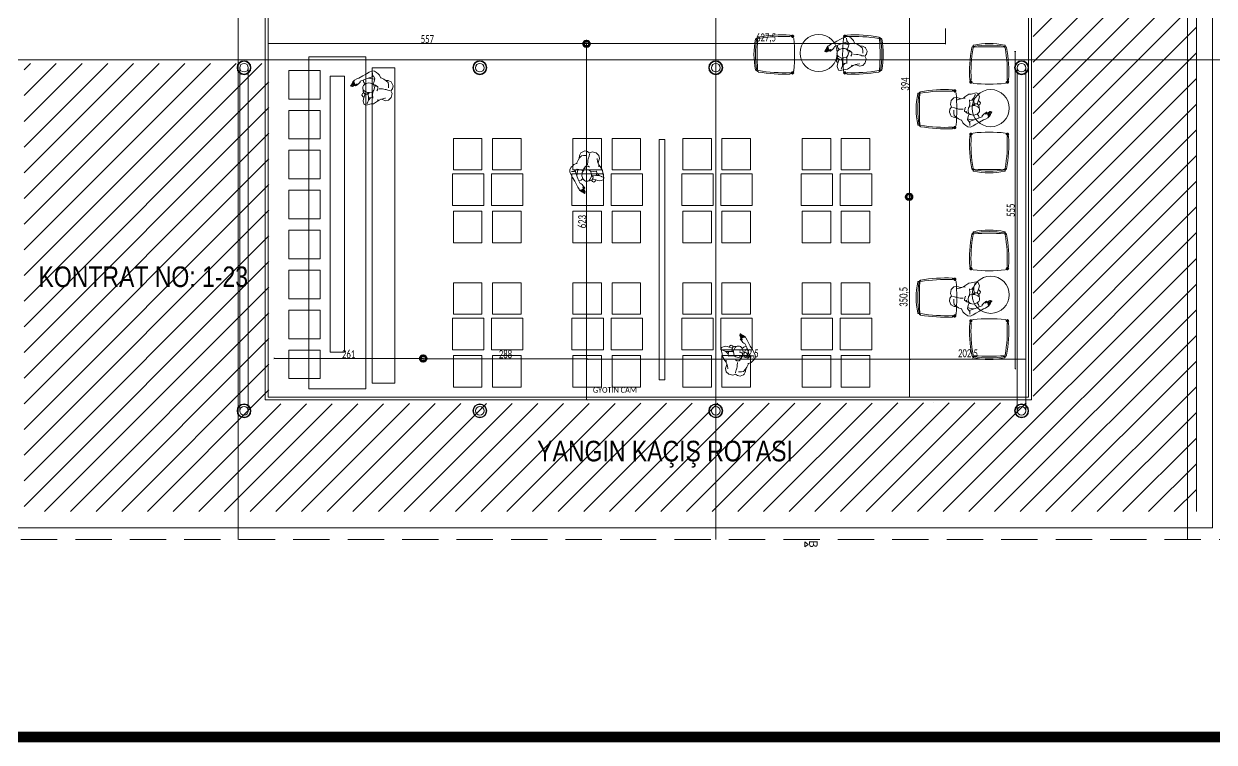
# Model space of a CAD drawing. Header units: millimetres. Extents: x -24 to 530668, y -246875 to -2983.
# Drawn here: x 264713 to 266795, y -116827 to -115571 of the extents above; entities that cross this region are included whole.
import ezdxf
from ezdxf.enums import TextEntityAlignment as Align

# ---------------------------------------------------------------- set-up
doc = ezdxf.new("R2010")
doc.units = ezdxf.units.MM
doc.header["$PDMODE"] = 2
doc.linetypes.add('DASHED2', pattern=[9.525, 6.35, -3.175])
doc.linetypes.add('HIDDEN', pattern=[0.375, 0.25, -0.125])
doc.layers.get('0').update_dxf_attribs({"lineweight": 20})
for name, color, linetype, lineweight in [('10_1_1_BA_tasiyici', 1, 'Continuous', 40), ('t_kutu p', 50, 'Continuous', 30), ('t_tarama', 253, 'Continuous', 5), ('ölçü', 251, 'Continuous', 5)]:
    doc.layers.add(name, color=color, linetype=linetype, lineweight=lineweight)
doc.styles.get("Standard").update_dxf_attribs({"font": 'times.ttf', "height": 12})
doc.styles.add('text2', font='calibri.ttf', dxfattribs={"width": 0.8})
doc.styles.add('txt_tur_1', font='arial.ttf', dxfattribs={"height": 1.5})
doc.styles.add('Ölçü50', font='calibri.ttf', dxfattribs={"width": 0.7})
doc.dimstyles.new('olcu10', dxfattribs={"dimtxt": 14, "dimasz": 2, "dimexe": 1.25, "dimexo": 0.625, "dimgap": 0.5, "dimtad": 1, "dimdec": 1, "dimrnd": 0.5, "dimzin": 9, "dimtxsty": 'Ölçü50', "dimblk": 'ARCHTICK', "dimcen": 2, "dimclrd": 256, "dimclre": 256, "dimclrt": 6, "dimazin": 2, "dimtfac": 1, "dimtdec": 1, "dimtix": 1, "dimtmove": 0, "dimatfit": 3, "dimldrblk": 'ARCHTICK', "dimfxl": 1, "dimlwd": -1, "dimarcsym": 0})

# ---------------------------------------------------------------- blocks, each defined once
blk = doc.blocks.new('_ArchTick')
at = {"color": 0, "linetype": 'ByBlock', "const_width": 0.15}
blk.add_lwpolyline([(-0.5, -0.5), (0.5, 0.5)], dxfattribs=at)
blk = doc.blocks.new('*D871')
at = {"layer": 'DEFPOINTS', "color": 0, "transparency": 16777216}
for p in [(260936.6, -115208.8), (260934.3, -115763.6, 0), (260934.8, -115763.6)]:
    blk.add_point(p, dxfattribs=at)
at = {"layer": 'ölçü', "lineweight": -2, "transparency": 16777216}
for p, q in [((260936, -115208.8), (260933.6, -115208.8)), ((260934.9, -115763.6), (260936.1, -115763.6))]:
    blk.add_line(p, q, dxfattribs=at)
at = {"layer": 'ölçü', "transparency": 16777216}
blk.add_line((260934.8, -115208.8), (260934.8, -115763.6), dxfattribs=at)
at = {"layer": 'ölçü', "transparency": 16777216, "xscale": 2, "yscale": 2, "zscale": 2}
for p, rotation in [((260934.8, -115208.8), 90), ((260934.8, -115763.6), 270)]:
    blk.add_blockref('_ArchTick', p, dxfattribs=dict(at, rotation=rotation))
at = {"layer": 'ölçü', "color": 6, "transparency": 16777216, "insert": (260927.2, -115486.2), "char_height": 14, "attachment_point": 5, "rotation": 90, "style": 'Ölçü50'}
blk.add_mtext('555', dxfattribs=at)
blk = doc.blocks.new('*D873')
at = {"layer": 'DEFPOINTS', "color": 0, "transparency": 16777216}
for p in [(259638.7, -115745.7), (259638.7, -115745.7), (259899.5, -115745.8)]:
    blk.add_point(p, dxfattribs=at)
at = {"layer": 'ölçü', "lineweight": -2, "transparency": 16777216}
for p, q in [((259638.7, -115745), (259638.7, -115744.4)), ((259899.5, -115745.2), (259899.5, -115744.4))]:
    blk.add_line(p, q, dxfattribs=at)
at = {"layer": 'ölçü', "transparency": 16777216}
blk.add_line((259899.5, -115745.7), (259638.7, -115745.7), dxfattribs=at)
at = {"layer": 'ölçü', "transparency": 16777216, "xscale": 2, "yscale": 2, "zscale": 2, "rotation": 180}
blk.add_blockref('_ArchTick', (259638.7, -115745.7), dxfattribs=at)
at = {"layer": 'ölçü', "transparency": 16777216, "xscale": 2, "yscale": 2, "zscale": 2}
blk.add_blockref('_ArchTick', (259899.5, -115745.7), dxfattribs=at)
at = {"layer": 'ölçü', "color": 6, "transparency": 16777216, "insert": (259769.1, -115738), "char_height": 14, "attachment_point": 5, "style": 'Ölçü50'}
blk.add_mtext('261', dxfattribs=at)
blk = doc.blocks.new('sıva üstü hopörlör')
at = {"layer": '10_1_1_BA_tasiyici', "color": 5}
for radius in [5.68, 5.11, 4.54]:
    blk.add_circle((0, 0), radius, dxfattribs=at)
blk = doc.blocks.new('*D878')
at = {"layer": 'DEFPOINTS', "color": 0, "transparency": 16777216}
for p in [(259628.3, -115194.6), (259628.3, -115207, 0), (260185.3, -115196.3, 0)]:
    blk.add_point(p, dxfattribs=at)
at = {"layer": 'ölçü', "lineweight": -2, "transparency": 16777216}
for p, q in [((259628.3, -115206.4), (259628.3, -115193.4)), ((260185.3, -115195.7), (260185.3, -115193.4))]:
    blk.add_line(p, q, dxfattribs=at)
at = {"layer": 'ölçü', "transparency": 16777216}
blk.add_line((260185.3, -115194.6), (259628.3, -115194.6), dxfattribs=at)
at = {"layer": 'ölçü', "transparency": 16777216, "xscale": 2, "yscale": 2, "zscale": 2, "rotation": 180}
blk.add_blockref('_ArchTick', (259628.3, -115194.6), dxfattribs=at)
at = {"layer": 'ölçü', "transparency": 16777216, "xscale": 2, "yscale": 2, "zscale": 2}
blk.add_blockref('_ArchTick', (260185.3, -115194.6), dxfattribs=at)
at = {"layer": 'ölçü', "color": 6, "transparency": 16777216, "insert": (259906.8, -115187), "char_height": 14, "attachment_point": 5, "style": 'Ölçü50'}
blk.add_mtext('557', dxfattribs=at)
blk = doc.blocks.new('*D879')
at = {"layer": 'DEFPOINTS', "color": 0, "transparency": 16777216}
for p in [(260812.7, -115168), (260185.3, -115194.8), (260812.7, -115194.7)]:
    blk.add_point(p, dxfattribs=at)
at = {"layer": 'ölçü', "lineweight": -2, "transparency": 16777216}
for p, q in [((260812.7, -115168.7), (260812.7, -115195.9)), ((260185.3, -115194.1), (260185.3, -115193.4))]:
    blk.add_line(p, q, dxfattribs=at)
at = {"layer": 'ölçü', "transparency": 16777216}
blk.add_line((260185.3, -115194.7), (260812.7, -115194.7), dxfattribs=at)
at = {"layer": 'ölçü', "transparency": 16777216, "xscale": 2, "yscale": 2, "zscale": 2, "rotation": 180}
blk.add_blockref('_ArchTick', (260185.3, -115194.7), dxfattribs=at)
at = {"layer": 'ölçü', "transparency": 16777216, "xscale": 2, "yscale": 2, "zscale": 2}
blk.add_blockref('_ArchTick', (260812.7, -115194.7), dxfattribs=at)
at = {"layer": 'ölçü', "color": 6, "transparency": 16777216, "insert": (260499, -115185.5), "char_height": 14, "attachment_point": 5, "style": 'Ölçü50'}
blk.add_mtext('627,5', dxfattribs=at)
blk = doc.blocks.new('*D880')
at = {"layer": 'DEFPOINTS', "color": 0, "transparency": 16777216}
for p in [(260183.2, -115194.6), (260182, -115817.9, 0), (260185.4, -115817.9)]:
    blk.add_point(p, dxfattribs=at)
at = {"layer": 'ölçü', "lineweight": -2, "transparency": 16777216}
for p, q in [((260183.8, -115194.6), (260186.7, -115194.6)), ((260182.6, -115817.9), (260186.7, -115817.9))]:
    blk.add_line(p, q, dxfattribs=at)
at = {"layer": 'ölçü', "transparency": 16777216}
blk.add_line((260185.4, -115194.6), (260185.4, -115817.9), dxfattribs=at)
at = {"layer": 'ölçü', "transparency": 16777216, "xscale": 2, "yscale": 2, "zscale": 2}
for p, rotation in [((260185.4, -115194.6), 90), ((260185.4, -115817.9), 270)]:
    blk.add_blockref('_ArchTick', p, dxfattribs=dict(at, rotation=rotation))
at = {"layer": 'ölçü', "color": 6, "transparency": 16777216, "insert": (260177.7, -115506.2), "char_height": 14, "attachment_point": 5, "rotation": 90, "style": 'Ölçü50'}
blk.add_mtext('623', dxfattribs=at)
blk = doc.blocks.new('*D881')
at = {"layer": 'DEFPOINTS', "color": 0, "transparency": 16777216}
for p in [(259899.5, -115745.4, 0), (260187.4, -115745.4), (260187.4, -115745.8)]:
    blk.add_point(p, dxfattribs=at)
at = {"layer": 'ölçü', "transparency": 16777216}
blk.add_line((259899.5, -115745.8), (260187.4, -115745.8), dxfattribs=at)
at = {"layer": 'ölçü', "lineweight": -2, "transparency": 16777216}
for p, q in [((259899.5, -115746), (259899.5, -115747.1)), ((260187.4, -115746), (260187.4, -115747.1))]:
    blk.add_line(p, q, dxfattribs=at)
at = {"layer": 'ölçü', "transparency": 16777216, "xscale": 2, "yscale": 2, "zscale": 2, "rotation": 180}
blk.add_blockref('_ArchTick', (259899.5, -115745.8), dxfattribs=at)
at = {"layer": 'ölçü', "transparency": 16777216, "xscale": 2, "yscale": 2, "zscale": 2}
blk.add_blockref('_ArchTick', (260187.4, -115745.8), dxfattribs=at)
at = {"layer": 'ölçü', "color": 6, "transparency": 16777216, "insert": (260043.4, -115738.1), "char_height": 14, "attachment_point": 5, "style": 'Ölçü50'}
blk.add_mtext('288', dxfattribs=at)
blk = doc.blocks.new('*D882')
at = {"layer": 'DEFPOINTS', "color": 0, "transparency": 16777216}
for p in [(260187.6, -115746.7), (260750, -115746.7), (260750, -115746.8)]:
    blk.add_point(p, dxfattribs=at)
at = {"layer": 'ölçü', "transparency": 16777216}
blk.add_line((260187.6, -115746.8), (260750, -115746.8), dxfattribs=at)
at = {"layer": 'ölçü', "lineweight": -2, "transparency": 16777216}
for p, q in [((260187.6, -115747.3), (260187.6, -115748)), ((260750, -115747.3), (260750, -115748))]:
    blk.add_line(p, q, dxfattribs=at)
at = {"layer": 'ölçü', "transparency": 16777216, "xscale": 2, "yscale": 2, "zscale": 2, "rotation": 180}
blk.add_blockref('_ArchTick', (260187.6, -115746.8), dxfattribs=at)
at = {"layer": 'ölçü', "transparency": 16777216, "xscale": 2, "yscale": 2, "zscale": 2}
blk.add_blockref('_ArchTick', (260750, -115746.8), dxfattribs=at)
at = {"layer": 'ölçü', "color": 6, "transparency": 16777216, "insert": (260468.8, -115737.7), "char_height": 14, "attachment_point": 5, "style": 'Ölçü50'}
blk.add_mtext('562,5', dxfattribs=at)
blk = doc.blocks.new('*D883')
at = {"layer": 'DEFPOINTS', "color": 0, "transparency": 16777216}
for p in [(260749.3, -115462.6, 0), (260750, -115462.6), (260749.8, -115812.9, 0)]:
    blk.add_point(p, dxfattribs=at)
at = {"layer": 'ölçü', "lineweight": -2, "transparency": 16777216}
for p, q in [((260749.9, -115462.6), (260751.3, -115462.6)), ((260750.4, -115812.9), (260751.3, -115812.9))]:
    blk.add_line(p, q, dxfattribs=at)
at = {"layer": 'ölçü', "transparency": 16777216}
blk.add_line((260750, -115812.9), (260750, -115462.6), dxfattribs=at)
at = {"layer": 'ölçü', "transparency": 16777216, "xscale": 2, "yscale": 2, "zscale": 2}
for p, rotation in [((260750, -115462.6), 90), ((260750, -115812.9), 270)]:
    blk.add_blockref('_ArchTick', p, dxfattribs=dict(at, rotation=rotation))
at = {"layer": 'ölçü', "color": 6, "transparency": 16777216, "insert": (260740.9, -115637.7), "char_height": 14, "attachment_point": 5, "rotation": 90, "style": 'Ölçü50'}
blk.add_mtext('350,5', dxfattribs=at)
blk = doc.blocks.new('*D884')
at = {"layer": 'DEFPOINTS', "color": 0, "transparency": 16777216}
for p in [(260750.1, -115068.5), (260750.6, -115068.5), (260750.6, -115462.6)]:
    blk.add_point(p, dxfattribs=at)
at = {"layer": 'ölçü', "lineweight": -2, "transparency": 16777216}
for p, q in [((260749.9, -115068.5), (260748.9, -115068.5)), ((260749.9, -115462.6), (260748.9, -115462.6))]:
    blk.add_line(p, q, dxfattribs=at)
at = {"layer": 'ölçü', "transparency": 16777216}
blk.add_line((260750.1, -115462.6), (260750.1, -115068.5), dxfattribs=at)
at = {"layer": 'ölçü', "transparency": 16777216, "xscale": 2, "yscale": 2, "zscale": 2}
for p, rotation in [((260750.1, -115068.5), 90), ((260750.1, -115462.6), 270)]:
    blk.add_blockref('_ArchTick', p, dxfattribs=dict(at, rotation=rotation))
at = {"layer": 'ölçü', "color": 6, "transparency": 16777216, "insert": (260742.4, -115265.6), "char_height": 14, "attachment_point": 5, "rotation": 90, "style": 'Ölçü50'}
blk.add_mtext('394', dxfattribs=at)
blk = doc.blocks.new('*D903')
at = {"layer": 'DEFPOINTS', "color": 0, "transparency": 16777216}
for p in [(260751, -115745.8), (260953.6, -115745.8), (260953.6, -115746.8)]:
    blk.add_point(p, dxfattribs=at)
at = {"layer": 'ölçü', "lineweight": -2, "transparency": 16777216}
for p, q in [((260751, -115746.4), (260751, -115748)), ((260953.6, -115746.4), (260953.6, -115748))]:
    blk.add_line(p, q, dxfattribs=at)
at = {"layer": 'ölçü', "transparency": 16777216}
blk.add_line((260751, -115746.8), (260953.6, -115746.8), dxfattribs=at)
at = {"layer": 'ölçü', "transparency": 16777216, "xscale": 2, "yscale": 2, "zscale": 2, "rotation": 180}
blk.add_blockref('_ArchTick', (260751, -115746.8), dxfattribs=at)
at = {"layer": 'ölçü', "transparency": 16777216, "xscale": 2, "yscale": 2, "zscale": 2}
blk.add_blockref('_ArchTick', (260953.6, -115746.8), dxfattribs=at)
at = {"layer": 'ölçü', "color": 6, "transparency": 16777216, "insert": (260852.3, -115737.7), "char_height": 14, "attachment_point": 5, "style": 'Ölçü50'}
blk.add_mtext('202,5', dxfattribs=at)
blk = doc.blocks.new('grerg')
at = {"linetype": 'Continuous'}
for p, q in [((572358, 241404.8), (572355.5, 241405.4)), ((572414.1, 241404.8), (572416.5, 241405.4)), ((572354.5, 241349.3), (572352, 241349.1)), ((572417.5, 241349.3), (572420, 241349.1))]:
    blk.add_line(p, q, dxfattribs=at)
at = {"ltscale": 55}
for points in [[(572355.3, 241344), (572354.7, 241343.4, -0.414214), (572353.2, 241343.5), (572352.2, 241344.6, -0.414214), (572352.2, 241346), (572352.9, 241346.6)], [(572416.8, 241344), (572417.4, 241343.4, 0.414214), (572418.8, 241343.5), (572419.8, 241344.6, 0.414214), (572419.8, 241346), (572419.2, 241346.6)]]:
    blk.add_lwpolyline(points, format="xyb", dxfattribs=at)
at = {"linetype": 'HIDDEN', "ltscale": 10}
for points in [[(572352.9, 241346.6), (572353.3, 241347, -0.414214), (572354.8, 241347), (572355.8, 241345.9, -0.414214), (572355.7, 241344.5), (572355.3, 241344)], [(572419.2, 241346.6), (572418.7, 241347, 0.414214), (572417.3, 241347), (572416.3, 241345.9, 0.414214), (572416.3, 241344.5), (572416.8, 241344)]]:
    blk.add_lwpolyline(points, format="xyb", dxfattribs=at)
at = {"linetype": 'Continuous'}
for centre, radius, start, end in [((572606.9, 241361.5), 255.2, 170.0911, 182.7802), ((572607.2, 241361.5), 252.9, 170.1326, 182.7686), ((572359.4, 241403.8), 4.18, 110.9054, 157.091), ((572386, 241238.2), 171.8, 80.5769, 99.4231), ((572363.1, 241407.6), 5.17, 163.1821, 179.3659), ((572340, 241408.9), 17.9, 354.6951, 355.9245), ((572358.8, 241407.3), 0.962, 180.4441, 219.2565), ((572359.5, 241408.3), 1.64, 107.4363, 149.6662), ((572359.5, 241408.3), 1.64, 107.4363, 149.6662), ((572358.8, 241407.2), 0.94, 214.988, 253.9401), ((572359.4, 241413.1), 6.85, 263.4445, 275.1592), ((572386, 241282.9), 129.8, 77.9977, 102.0023), ((572386, 241018.8), 388.3, 86.1547, 93.8453), ((572412.7, 241413.1), 6.85, 264.8408, 276.5555), ((572412.5, 241408.3), 1.64, 30.3338, 72.5637), ((572413.2, 241407.2), 0.94, 286.0599, 325.012), ((572409, 241407.6), 5.17, 0.6341, 16.8179), ((572413.2, 241407.3), 0.962, 320.7435, 359.5559), ((572164.9, 241361.5), 252.9, 357.2314, 9.8674), ((572412.7, 241403.8), 4.18, 22.909, 69.0946), ((572432, 241408.9), 17.9, 184.0755, 185.3049), ((572165.2, 241361.5), 255.2, 357.2198, 9.9089), ((572359.1, 241350.1), 7.17, 187.8853, 259.2176), ((572386, 241628), 286.4, 264.3408, 275.6592), ((572412.9, 241350.1), 7.17, 280.7824, 352.1147), ((572412.9, 241350.1), 7.17, 280.7824, 352.1147)]:
    blk.add_arc(centre, radius, start, end, dxfattribs=at)
blk = doc.blocks.new('dada')
for p, q in [((219967.8, -31810.1), (219965.6, -31815.3)), ((219973.4, -31806.9), (219967.8, -31810.1)), ((219980.5, -31807), (219973.4, -31806.9)), ((219984.7, -31810), (219980.5, -31807)), ((219988.6, -31808.2), (219984.7, -31810)), ((219993.9, -31808.4), (219988.6, -31808.2)), ((219998.9, -31812.3), (219993.9, -31808.4)), ((219961.5, -31828.8), (219955.5, -31834.6)), ((219964.1, -31826.5), (219961.5, -31828.8)), ((219963.6, -31829.8), (219964.1, -31826.5)), ((219964.1, -31826.5), (219966.7, -31822.6)), ((219965.6, -31815.3), (219966.3, -31821)), ((219966.3, -31821), (219966.1, -31823.5)), ((219966.7, -31822.6), (219967.9, -31820.3)), ((219967.9, -31820.3), (219969.4, -31817.1)), ((219969.4, -31817.1), (219969.8, -31816.1)), ((219983.4, -31830.6), (219984.4, -31825.3)), ((219984.3, -31815.6), (219984.6, -31812.1)), ((219984.6, -31817.3), (219984.3, -31815.6)), ((219984.4, -31825.3), (219984.7, -31822.8)), ((219984.6, -31818.7), (219984.6, -31817.3)), ((219984.6, -31820.5), (219984.6, -31818.7)), ((219984.7, -31822.8), (219984.6, -31820.5)), ((219994, -31816.3), (219988.8, -31815.1)), ((219997.6, -31817.9), (219994, -31816.3)), ((219999.7, -31822.2), (219997.6, -31817.9)), ((219999.7, -31813.2), (219998.9, -31812.3)), ((220000.9, -31818.5), (219999.7, -31813.2)), ((220001.6, -31826.6), (219999.7, -31822.2)), ((220000.2, -31823.1), (220000.9, -31818.5)), ((220002.8, -31833), (220001.6, -31826.6)), ((220002.9, -31833.1), (220001.9, -31831.9)), ((219954.2, -31838.4), (219950.3, -31846.2)), ((219950.3, -31846.2), (219950.4, -31849.8)), ((219950.4, -31849.8), (219955.8, -31853.3)), ((219954.9, -31845.1), (219953.1, -31845.6)), ((219955.5, -31834.6), (219954.2, -31838.4)), ((219959.4, -31844.5), (219954.9, -31845.1)), ((219955.8, -31853.3), (219959.9, -31853.5)), ((219964.3, -31841.6), (219959.4, -31844.5)), ((219962.8, -31845.2), (219959.4, -31844.5)), ((219959.9, -31853.5), (219963.5, -31853.2)), ((219970.6, -31847.5), (219962.8, -31845.2)), ((219963.2, -31854.8), (219963.4, -31853.2)), ((219963.5, -31853.2), (219967.3, -31852.8)), ((219964.2, -31845.6), (219964.3, -31841.6)), ((219965.9, -31838.1), (219964.3, -31841.6)), ((219965.9, -31838.1), (219965, -31837.7)), ((219970.3, -31839.5), (219965.9, -31838.1)), ((219967.3, -31852.8), (219968.8, -31852.9)), ((219969.1, -31849.2), (219968.6, -31852.2)), ((219968.6, -31852.2), (219970.2, -31855.4)), ((219968.6, -31852.2), (219968.6, -31852.2)), ((219970.6, -31848), (219969.1, -31849.2)), ((219975.3, -31840.4), (219970.3, -31839.5)), ((219971, -31847.2), (219970.6, -31848)), ((219972.2, -31846.3), (219971, -31847.2)), ((219972.2, -31846.3), (219972.9, -31846.5)), ((219972.6, -31847.5), (219972.2, -31849)), ((219972.2, -31849), (219973.4, -31855)), ((219975.1, -31840.7), (219972.6, -31847.5)), ((219978.8, -31839.4), (219975.1, -31840.7)), ((219983.2, -31839.4), (219978.8, -31839.4)), ((219982, -31833.1), (219978.9, -31834)), ((219985.9, -31833.9), (219982, -31833.1)), ((219987.6, -31841.5), (219983.2, -31839.4)), ((219985.1, -31857.1), (219988.9, -31851.8)), ((219988.1, -31839.2), (219985.7, -31836.9)), ((219988, -31838.6), (219985.9, -31833.9)), ((219989.4, -31844.9), (219987.6, -31841.5)), ((219988.1, -31839.2), (219988, -31838.6)), ((219988.5, -31841.6), (219988.1, -31839.2)), ((219989.1, -31844.1), (219988.5, -31841.6)), ((219993.5, -31842.3), (219988.6, -31843)), ((219988.9, -31851.8), (219989.4, -31847.8)), ((219989.4, -31845.9), (219989.1, -31844.1)), ((219989.4, -31847.8), (219989.4, -31844.9)), ((219999.3, -31842.1), (219993.5, -31842.3)), ((219997, -31853.7), (219997.9, -31845.6)), ((219997, -31853.7), (220000, -31849)), ((219997.9, -31845.6), (219997.6, -31842.2)), ((219999.3, -31842.1), (220002.3, -31845.7)), ((220000, -31849), (220002.3, -31845.7)), ((220002.3, -31845.7), (220003.5, -31847.3)), ((220006.7, -31835.8), (220002.9, -31833.1)), ((220003.5, -31847.3), (220008, -31848.7)), ((220008.3, -31838.4), (220006.7, -31835.8)), ((220007.4, -31854.5), (220010.8, -31850.1)), ((220010.1, -31841.6), (220008.3, -31838.4)), ((220011.5, -31845.8), (220010.1, -31841.6)), ((220010.8, -31850.1), (220011.5, -31845.8)), ((220010.8, -31850.1), (220010.8, -31850.1)), ((219965.6, -31857.5), (219963.2, -31854.8)), ((219968.5, -31857.1), (219965.6, -31857.5)), ((219970.3, -31855.5), (219968.5, -31857.1)), ((219970.2, -31855.4), (219972, -31856.6)), ((219972, -31856.6), (219973.4, -31857.2)), ((219973.4, -31855), (219974.9, -31857.4)), ((219973.4, -31857.2), (219974.3, -31857.1)), ((219974.3, -31857.1), (219974, -31855.9)), ((219974.9, -31857.4), (219976.6, -31858.5)), ((219976.6, -31858.5), (219980.3, -31859.2)), ((219980.1, -31870.4), (219978.8, -31871.8)), ((219978.8, -31871.8), (219978.9, -31872.1)), ((219978.9, -31872.1), (219979.2, -31872.2)), ((219979.2, -31872.2), (219981.2, -31871.8)), ((219979.2, -31874.4), (219980.3, -31873.4)), ((219981, -31869.8), (219980.1, -31870.4)), ((219980.3, -31859.2), (219982.4, -31858.8)), ((219980.3, -31873.4), (219981.5, -31872.2)), ((219983.2, -31868.1), (219981, -31869.8)), ((219981.2, -31871.8), (219982.2, -31871.3)), ((219981.5, -31872.2), (219982.2, -31871.3)), ((219982.2, -31871.3), (219982.7, -31870.2)), ((219982.4, -31858.8), (219985.1, -31857.1)), ((219984.9, -31866.8), (219983.2, -31868.1)), ((219986.8, -31865.9), (219984.9, -31866.8)), ((219985.8, -31856.2), (219987.9, -31859.4)), ((219988.6, -31865.9), (219986.8, -31865.9)), ((219987.9, -31859.4), (219991.6, -31861.6)), ((219991.2, -31872.7), (219987.9, -31875.9)), ((219988.6, -31865.9), (219991.6, -31861.6)), ((219993.3, -31869.5), (219991.2, -31872.7)), ((219991.6, -31861.6), (219993.2, -31859.7)), ((219993.2, -31859.7), (219997, -31853.7)), ((219993.3, -31869.5), (219998.7, -31863.7)), ((219998.7, -31863.7), (220003.7, -31858.5)), ((220003.7, -31858.5), (220007.4, -31854.5)), ((219976.3, -31878.1), (219976.7, -31876.9)), ((219976.4, -31878.4), (219976.3, -31878.1)), ((219976.8, -31878.5), (219976.4, -31878.4)), ((219976.5, -31879.8), (219978.1, -31877.9)), ((219976.6, -31880.4), (219976.5, -31879.8)), ((219976.9, -31880.6), (219976.6, -31880.4)), ((219976.7, -31876.9), (219977.5, -31876.1)), ((219977.9, -31877.8), (219976.8, -31878.5)), ((219979.2, -31879.3), (219976.9, -31880.6)), ((219977.5, -31876.1), (219978.5, -31875)), ((219978.7, -31877), (219977.9, -31877.8)), ((219978.1, -31877.9), (219979, -31877.2)), ((219978.5, -31875), (219979.2, -31874.4)), ((219980.1, -31875.8), (219978.7, -31877)), ((219979, -31877.2), (219980.3, -31876.2)), ((219981, -31877.7), (219979.2, -31879.3)), ((219981.2, -31878.6), (219979.2, -31879.3)), ((219979.4, -31879.5), (219979.2, -31879.3)), ((219981, -31879.2), (219979.4, -31879.5)), ((219982.1, -31874.4), (219980.1, -31875.8)), ((219980.3, -31876.2), (219981.3, -31875.3)), ((219982.2, -31876.8), (219981, -31877.7)), ((219984.3, -31878.3), (219981, -31879.2)), ((219983.5, -31877.4), (219981.2, -31878.6)), ((219981.3, -31875.3), (219982.2, -31874.6)), ((219982.2, -31874.6), (219982.1, -31874.4)), ((219982.2, -31874.6), (219983.9, -31875.9)), ((219982.2, -31876.8), (219983.9, -31875.9)), ((219985.2, -31876.8), (219983.5, -31877.4)), ((219983.9, -31875.9), (219986.7, -31877.1)), ((219986.7, -31877.1), (219984.3, -31878.3)), ((219986, -31876.8), (219985.2, -31876.8)), ((219987.9, -31875.9), (219986.7, -31877.1))]:
    blk.add_line(p, q)
blk = doc.blocks.new('aydınlatma sd')
at = {"layer": 't_tarama'}
h = blk.add_hatch(dxfattribs=at)
h.set_pattern_fill('ANSI31', color=256, scale=10)
h.set_pattern_definition([(45, (232091.11, -128561.967), (-22.45064, 22.45064), [])])
h.paths.add_polyline_path([(259201.45, -115229.47), (259629.81, -115229.47), (259629.81, -115824.74), (260966.22, -115822.94), (260966.22, -115147.31), (260819.81, -115147.01), (260819.81, -115067.43), (260836.34, -115067.43), (260834.03, -114869.92), (261025.34, -114867.43), (261023.03, -114305.73), (261377.57, -114306.18), (261377.57, -114505.96), (261251.85, -114505.96), (261251.85, -115379.43), (261251.85, -116013.19), (259201.45, -116013.19)])
h = blk.add_hatch(dxfattribs=at)
h.set_pattern_fill('ANSI31', color=256, scale=10)
h.set_pattern_definition([(45, (232091.11, -128561.967), (-22.45064, 22.45064), [])])
h.paths.add_polyline_path([(259201.45, -115229.47), (259629.81, -115229.47), (259629.81, -115824.74), (260966.22, -115822.94), (260966.22, -115147.31), (260819.81, -115147.01), (260819.81, -115067.43), (260836.34, -115067.43), (260834.03, -114869.92), (261025.34, -114867.43), (261023.03, -114305.73), (261377.57, -114306.18), (261377.57, -114505.96), (261251.85, -114505.96), (261251.85, -115379.43), (261251.85, -116013.19), (259201.45, -116013.19)])
for p, q in [((259576.11, -116061.97, -17966.19), (259576.11, -112799.7, -17966.19)), ((260411.11, -116061.97, -17966.19), (260411.11, -112799.7, -17966.19)), ((261236.11, -116061.97, -17966.19), (261236.11, -112799.7, -17966.19)), ((261251.85, -116013.19, -17966.19), (261251.85, -114505.96, 0.64)), ((259623.26, -115817.86, -0.01), (259623.26, -115067.43, 0)), ((259628.26, -115812.86, -0.01), (259628.26, -115067.43, 0)), ((260958.26, -115145.41, -0.01), (260958.26, -115812.86, -0.01)), ((260963.26, -115140.43, -0.01), (260963.26, -115817.86, -0.01)), ((258719.72, -115222.97, -17966.19), (261987.51, -115222.97, -17966.19)), ((260958.26, -115812.86, -0.01), (259628.26, -115812.86, -0.01)), ((260963.26, -115817.86, -0.01), (259623.26, -115817.86, -0.01)), ((261280.06, -116041.42, -17966.83), (259155.15, -116041.42, -17966.83)), ((260572.89, -116070.47), (260567.25, -116066.25)), ((260567.25, -116074.7), (260567.25, -116066.25)), ((260572.89, -116070.47), (260567.25, -116074.7))]:
    blk.add_line(p, q, dxfattribs=at)
at = {"layer": 't_tarama', "linetype": 'DASHED2', "ltscale": 10}
blk.add_line((258719.72, -116061.97, -17966.19), (261449.37, -116061.97, -17966.19), dxfattribs=at)
at = {"layer": 't_tarama', "elevation": -17966.83}
blk.add_lwpolyline([(261280.06, -116041.42), (261280.06, -113398.81)], dxfattribs=at)
at = {"layer": 't_tarama'}
for points in [[(259699.25, -115218.08), (259799.25, -115218.08), (259799.25, -115798.32), (259699.25, -115798.32)], [(259664.56, -115291.77), (259719.56, -115291.77), (259719.56, -115241.77), (259664.56, -115241.77)], [(259664.56, -115361.61), (259719.56, -115361.61), (259719.56, -115311.61), (259664.56, -115311.61)], [(259952.3, -115360.72), (259952.3, -115415.72), (260002.3, -115415.72), (260002.3, -115360.72)], [(260020.71, -115360.72), (260020.71, -115415.72), (260070.71, -115415.72), (260070.71, -115360.72)], [(260161.41, -115360.72), (260161.41, -115415.72), (260211.41, -115415.72), (260211.41, -115360.72)], [(260229.82, -115360.72), (260229.82, -115415.72), (260279.82, -115415.72), (260279.82, -115360.72)], [(260353.52, -115360.72), (260353.52, -115415.72), (260403.52, -115415.72), (260403.52, -115360.72)], [(260421.93, -115360.72), (260421.93, -115415.72), (260471.93, -115415.72), (260471.93, -115360.72)], [(260562.33, -115360.72), (260562.33, -115415.72), (260612.33, -115415.72), (260612.33, -115360.72)], [(260630.74, -115360.72), (260630.74, -115415.72), (260680.74, -115415.72), (260680.74, -115360.72)], [(259664.56, -115431.45), (259719.56, -115431.45), (259719.56, -115381.45), (259664.56, -115381.45)], [(259664.56, -115501.3), (259719.56, -115501.3), (259719.56, -115451.3), (259664.56, -115451.3)], [(259952.3, -115488.1), (259952.3, -115543.1), (260002.3, -115543.1), (260002.3, -115488.1)], [(260020.71, -115488.1), (260020.71, -115543.1), (260070.71, -115543.1), (260070.71, -115488.1)], [(260161.41, -115488.1), (260161.41, -115543.1), (260211.41, -115543.1), (260211.41, -115488.1)], [(260229.82, -115488.1), (260229.82, -115543.1), (260279.82, -115543.1), (260279.82, -115488.1)], [(260353.52, -115488.1), (260353.52, -115543.1), (260403.52, -115543.1), (260403.52, -115488.1)], [(260421.93, -115488.1), (260421.93, -115543.1), (260471.93, -115543.1), (260471.93, -115488.1)], [(260562.33, -115488.1), (260562.33, -115543.1), (260612.33, -115543.1), (260612.33, -115488.1)], [(260630.74, -115488.1), (260630.74, -115543.1), (260680.74, -115543.1), (260680.74, -115488.1)], [(259664.56, -115571.14), (259719.56, -115571.14), (259719.56, -115521.14), (259664.56, -115521.14)], [(259664.56, -115640.99), (259719.56, -115640.99), (259719.56, -115590.99), (259664.56, -115590.99)], [(259952.3, -115613.06), (259952.3, -115668.06), (260002.3, -115668.06), (260002.3, -115613.06)], [(260020.71, -115613.06), (260020.71, -115668.06), (260070.71, -115668.06), (260070.71, -115613.06)], [(260161.41, -115613.06), (260161.41, -115668.06), (260211.41, -115668.06), (260211.41, -115613.06)], [(260229.82, -115613.06), (260229.82, -115668.06), (260279.82, -115668.06), (260279.82, -115613.06)], [(260353.52, -115613.06), (260353.52, -115668.06), (260403.52, -115668.06), (260403.52, -115613.06)], [(260421.93, -115613.06), (260421.93, -115668.06), (260471.93, -115668.06), (260471.93, -115613.06)], [(260562.33, -115613.06), (260562.33, -115668.06), (260612.33, -115668.06), (260612.33, -115613.06)], [(260630.74, -115613.06), (260630.74, -115668.06), (260680.74, -115668.06), (260680.74, -115613.06)], [(259664.56, -115710.83), (259719.56, -115710.83), (259719.56, -115660.83), (259664.56, -115660.83)], [(259664.56, -115710.83), (259719.56, -115710.83), (259719.56, -115660.83), (259664.56, -115660.83)], [(259664.56, -115780.68), (259719.56, -115780.68), (259719.56, -115730.68), (259664.56, -115730.68)], [(259952.3, -115740.43), (259952.3, -115795.43), (260002.3, -115795.43), (260002.3, -115740.43)], [(260020.71, -115740.43), (260020.71, -115795.43), (260070.71, -115795.43), (260070.71, -115740.43)], [(260161.41, -115740.43), (260161.41, -115795.43), (260211.41, -115795.43), (260211.41, -115740.43)], [(260229.82, -115740.43), (260229.82, -115795.43), (260279.82, -115795.43), (260279.82, -115740.43)], [(260353.52, -115740.43), (260353.52, -115795.43), (260403.52, -115795.43), (260403.52, -115740.43)], [(260421.93, -115740.43), (260421.93, -115795.43), (260471.93, -115795.43), (260471.93, -115740.43)], [(260562.33, -115740.43), (260562.33, -115795.43), (260612.33, -115795.43), (260612.33, -115740.43)], [(260630.74, -115740.43), (260630.74, -115795.43), (260680.74, -115795.43), (260680.74, -115740.43)]]:
    blk.add_lwpolyline(points, close=True, dxfattribs=at)
for points in [[(259578.61, -115836.97), (259578.61, -115236.97)], [(259593.61, -115836.97), (259593.61, -115236.97)], [(259736.75, -115252.08), (259736.75, -115734.32)], [(259761.75, -115252.08), (259736.75, -115252.08)], [(259761.75, -115252.08), (259761.75, -115734.32)], [(259810.06, -115237.2), (259810.06, -115788.71), (259850.06, -115788.71), (259850.06, -115237.2), (259810.06, -115237.2)], [(260938.61, -115236.97), (260938.61, -115836.97)], [(260953.61, -115236.97), (260953.61, -115836.97)], [(260312.38, -115362.53), (260312.38, -115782.5), (260322.38, -115782.5), (260322.38, -115362.53), (260312.38, -115362.53)], [(259950.46, -115422.76), (259950.46, -115477.76), (260005.46, -115477.76), (260005.46, -115422.76), (259950.46, -115422.76)], [(260018.87, -115422.76), (260018.87, -115477.76), (260073.87, -115477.76), (260073.87, -115422.76), (260018.87, -115422.76)], [(260159.57, -115422.76), (260159.57, -115477.76), (260214.57, -115477.76), (260214.57, -115422.76), (260159.57, -115422.76)], [(260227.98, -115422.76), (260227.98, -115477.76), (260282.98, -115477.76), (260282.98, -115422.76), (260227.98, -115422.76)], [(260351.68, -115422.76), (260351.68, -115477.76), (260406.68, -115477.76), (260406.68, -115422.76), (260351.68, -115422.76)], [(260420.09, -115422.76), (260420.09, -115477.76), (260475.09, -115477.76), (260475.09, -115422.76), (260420.09, -115422.76)], [(260560.49, -115422.76), (260560.49, -115477.76), (260615.49, -115477.76), (260615.49, -115422.76), (260560.49, -115422.76)], [(260628.9, -115422.76), (260628.9, -115477.76), (260683.9, -115477.76), (260683.9, -115422.76), (260628.9, -115422.76)], [(259950.46, -115675.1), (259950.46, -115730.1), (260005.46, -115730.1), (260005.46, -115675.1), (259950.46, -115675.1)], [(260018.87, -115675.1), (260018.87, -115730.1), (260073.87, -115730.1), (260073.87, -115675.1), (260018.87, -115675.1)], [(260159.57, -115675.1), (260159.57, -115730.1), (260214.57, -115730.1), (260214.57, -115675.1), (260159.57, -115675.1)], [(260227.98, -115675.1), (260227.98, -115730.1), (260282.98, -115730.1), (260282.98, -115675.1), (260227.98, -115675.1)], [(260351.68, -115675.1), (260351.68, -115730.1), (260406.68, -115730.1), (260406.68, -115675.1), (260351.68, -115675.1)], [(260420.09, -115675.1), (260420.09, -115730.1), (260475.09, -115730.1), (260475.09, -115675.1), (260420.09, -115675.1)], [(260560.49, -115675.1), (260560.49, -115730.1), (260615.49, -115730.1), (260615.49, -115675.1), (260560.49, -115675.1)], [(260628.9, -115675.1), (260628.9, -115730.1), (260683.9, -115730.1), (260683.9, -115675.1), (260628.9, -115675.1)], [(259761.75, -115734.32), (259736.75, -115734.32)], [(260792.37, -115823.27), (260792.67, -115823.27)]]:
    blk.add_lwpolyline(points, dxfattribs=at)
for centre, radius in [((260591.07, -115211.34), 32.5), ((259586.11, -115236.97), 12.22), ((259586.11, -115236.97), 11.22), ((259586.11, -115236.97), 7.5), ((259998.61, -115236.97), 12.22), ((259998.61, -115236.97), 11.22), ((259998.61, -115236.97), 7.5), ((260411.11, -115236.97), 12.22), ((260411.11, -115236.97), 11.22), ((260411.11, -115236.97), 7.5), ((260946.11, -115236.97), 12.22), ((260946.11, -115236.97), 11.22), ((260946.11, -115236.97), 7.5), ((260892, -115307.78), 32.5), ((260892, -115634.02), 32.5), ((259586.11, -115836.97), 12.22), ((259586.11, -115836.97), 11.22), ((259586.11, -115836.97), 7.5), ((259998.61, -115836.97), 12.22), ((259998.61, -115836.97), 11.22), ((259998.61, -115836.97), 7.5), ((260411.11, -115836.97), 12.22), ((260411.11, -115836.97), 11.22), ((260411.11, -115836.97), 7.5), ((260946.11, -115836.97), 12.22), ((260946.11, -115836.97), 11.22), ((260946.11, -115836.97), 7.5)]:
    blk.add_circle(centre, radius, dxfattribs=at)
at = {"layer": 't_kutu p', "linetype": 'ByBlock'}
for p in [(260185.27, -115195.38, 0), (260749.27, -115462.59, 0), (259899.5, -115745.41, 0)]:
    blk.add_blockref('sıva üstü hopörlör', p, dxfattribs=at)
at = {"layer": 't_tarama'}
for name, p, xscale, rotation in [('grerg', (501890.66, 457172.04), -1, 90), ('dada', (241044.3, -336621.22), -1, 256.7058778140276), ('dada', (240215.14, -336681.65), -1, 256.7058778140276), ('grerg', (502174.41, 457076.48), -1, 90), ('dada', (280451.3, 106098.09), -0.9999999999999999, 76.70587781402766), ('dada', (481594.87, -135014.14), -1, 346.7058778140276), ('grerg', (502174.41, 456747.08), -1, 90), ('dada', (280451.3, 105767.79), -0.9999999999999999, 76.70587781402766), ('dada', (39041.19, -96144.86), -0.9999999999999998, 166.7058778140276)]:
    blk.add_blockref(name, p, dxfattribs=dict(at, xscale=xscale, rotation=rotation))
for p, rotation in [((19291.49, 457172.04), 270), ((833275.37, 125991.81), 180), ((833275.37, 125665.57), 180)]:
    blk.add_blockref('grerg', p, dxfattribs=dict(at, rotation=rotation))
at = {"layer": 't_tarama', "xscale": -1}
for p in [(833275.37, -356607.37), (833275.37, -356933.61)]:
    blk.add_blockref('grerg', p, dxfattribs=at)
at = {"layer": 't_tarama', "char_height": 36, "attachment_point": 1}
for s, insert, width in [('{\\fArial|b0|i0|c238|p34;\\W0.8;KONTRAT NO:\\fArial|b0|i0|c162|p34; 1-23}', (259226.68, -115584.56, -0.01), 1137.2594), ('{\\fArial|b0|i0|c162|p34;\\W0.8;YANGIN KAÇIŞ ROTASI}', (260099.01, -115889.37, -0.01), 518.4546)]:
    blk.add_mtext(s, dxfattribs=dict(at, insert=insert, width=width))
at = {"layer": 't_tarama', "insert": (260196.33, -115795.46, 0), "char_height": 10, "attachment_point": 1, "style": 'text2'}
blk.add_mtext_dynamic_manual_height_columns('GYOTİN CAM', width=246.3667, gutter_width=1, heights=[0], dxfattribs=at)
at = {"layer": 't_tarama', "color": 1, "insert": (260574.52, -116076.21, 0), "char_height": 15, "width": 84.4126, "attachment_point": 9, "rotation": 270, "style": 'Ölçü50'}
blk.add_mtext('{\\fLucida Sans Unicode|b0|i0|c162|p34;\\W1;B}', dxfattribs=at)
at = {"layer": 't_tarama', "style": 'txt_tur_1'}
for tag, p in [('19S', (258692.48, -113427.38, -17966.19)), ('20T', (258679.1, -114252.38, -17966.19)), ('21U', (258679.1, -115238.38, -17966.19)), ('22V', (258679.1, -116077.38, -17966.19))]:
    blk.add_attdef(tag, text='', height=30, dxfattribs=at).set_placement(p, align=Align.CENTER)
at = {"layer": 'ölçü'}
for base, p1, p2, picture, middle in [((260750.12, -115068.53), (260750.57, -115462.59), (260750.57, -115068.53), '*D884', (260742.45, -115265.56)), ((260185.41, -115817.86), (260183.15, -115194.63), (260181.98, -115817.86, -0.01), '*D880', (260177.74, -115506.24)), ((260934.81, -115763.56), (260936.6, -115208.76), (260934.28, -115763.56, 0), '*D871', (260927.2, -115486.16)), ((260750, -115462.59), (260749.82, -115812.86, -0.01), (260749.27, -115462.59, 0), '*D883', (260740.87, -115637.72))]:
    dim = blk.add_linear_dim(base=base, p1=p1, p2=p2, angle=90, dimstyle='olcu10', dxfattribs=at)
    dim.commit()
    dim.dimension.update_dxf_attribs({"geometry": picture, "text_midpoint": middle})
for base, p1, p2, picture, middle in [((260812.67, -115194.67), (260185.27, -115194.76), (260812.67, -115168.05), '*D879', (260498.97, -115185.53)), ((259628.26, -115194.63), (260185.27, -115196.32, 0), (259628.26, -115207.04, 0), '*D878', (259906.77, -115187.03)), ((259638.6517, -115745.663), (259899.5009, -115745.8094), (259638.6517, -115745.663), '*D873', (259769.0763, -115737.9907)), ((260187.4, -115745.81), (259899.5, -115745.41, 0), (260187.4, -115745.41), '*D881', (260043.45, -115738.14)), ((260750, -115746.79), (260187.59, -115746.66), (260750, -115746.66), '*D882', (260468.8, -115737.66))]:
    dim = blk.add_linear_dim(base=base, p1=p1, p2=p2, dimstyle='olcu10', dxfattribs=at)
    dim.commit()
    dim.dimension.update_dxf_attribs({"geometry": picture, "text_midpoint": middle})
at = {"layer": 'ölçü', "color": 2}
dim = blk.add_linear_dim(base=(260953.61, -115746.79), p1=(260751, -115745.79), p2=(260953.61, -115745.79), dimstyle='olcu10', dxfattribs=at)
dim.commit()
dim.dimension.update_dxf_attribs({"geometry": '*D903', "text_midpoint": (260852.31, -115737.66)})

msp = doc.modelspace()

# ---------------------------------------------------------------- linework, layer by layer
at = {"color": 252, "const_width": 18.492, "elevation": 0}
msp.add_lwpolyline([(263386.94, -116817.809), (263386.94, -112994.369), (268777.154, -112994.369), (268777.154, -116817.809)], close=True, dxfattribs=at)

# ---------------------------------------------------------------- block references
at = {"layer": 'ölçü'}
msp.add_blockref('aydınlatma sd', (5511.652, -410.653), dxfattribs=at)

doc.saveas('drawing.dxf')
